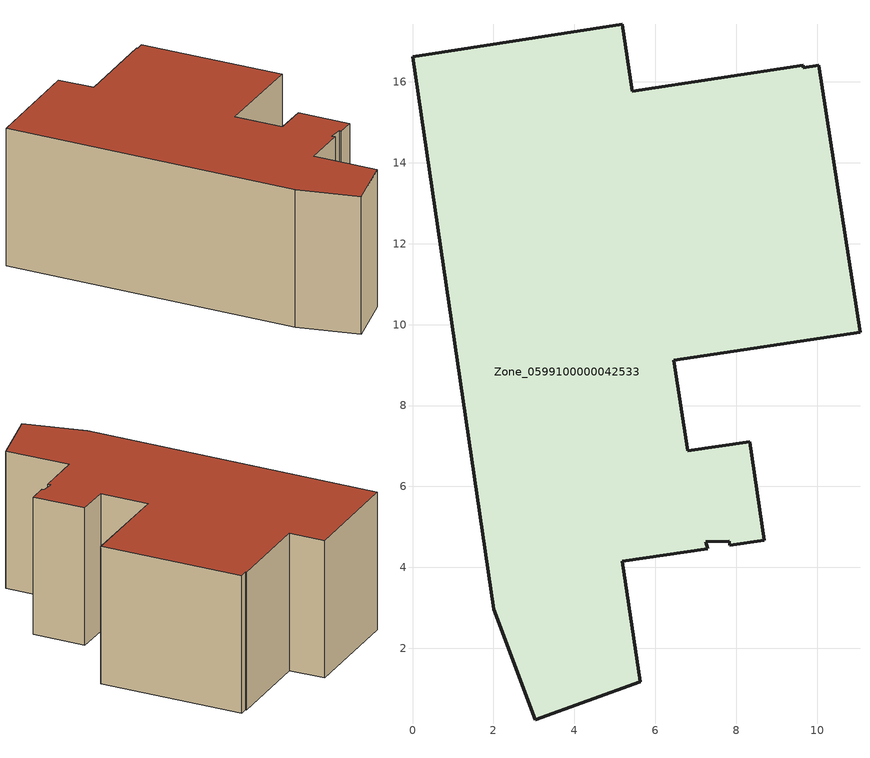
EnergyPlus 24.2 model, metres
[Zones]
Zone_0599100000042533
 floor ground (C_G): 5.63,1.17 3.03,0.23 2.01,2.97 0,16.62 5.18,17.43 5.44,15.76 9.65,16.41 9.66,16.35 10.05,16.42 11.06,9.8 6.46,9.11 6.8,6.88 8.34,7.1 8.7,4.67 7.84,4.54 7.83,4.64 7.24,4.63 7.29,4.46 5.18,4.15 z0
 wall outside (C_F): 9.65,16.41 5.44,15.76 5.18,17.43 0,16.62 2.01,2.97 3.03,0.23 5.63,1.17 5.18,4.15 7.29,4.46 7.24,4.63 7.83,4.64 7.84,4.54 8.7,4.67 8.34,7.1 6.8,6.88 6.46,9.11 11.06,9.8 10.05,16.42 9.66,16.35 9.65,16.41 z0:6.57
 roof outside (C_R): 3.03,0.23 5.63,1.17 5.18,4.15 7.29,4.46 7.24,4.63 7.83,4.64 7.84,4.54 8.7,4.67 8.34,7.1 6.8,6.88 6.46,9.11 11.06,9.8 10.05,16.42 9.66,16.35 9.65,16.41 5.44,15.76 5.18,17.43 0,16.62 2.01,2.97 z6.57
[BUILDING]
Pand.0599100000042533: North Axis=0; Terrain=City; Loads Convergence Tolerance Value=0.04; Temperature Convergence Tolerance Value=0.4; Solar Distribution=FullExterior; Maximum Number of Warmup Days=25; Minimum Number of Warmup Days=1
[Site:Location]
Rotterdam.The.Hague.AP_ZH_NLD Design_Conditions: Latitude=51.96; Longitude=4.45; Time Zone=1; Elevation=-4.5
[SITE:GROUNDTEMPERATURE:BUILDINGSURFACE]
18, 18, 18, 18, 18, 18, 18, 18, 18, 18, 18, 18
[MATERIAL] Thermal Absorptance=0.9; Solar Absorptance=0.7; Visible Absorptance=0.7
Name | Roughness | Thickness | Conductivity | Density | Specific Heat
G.D.1992-2005 | MediumSmooth | 0.15 | 0.06 | 540 | 1210
F.D.1992-2005 | Rough | 0.3 | 0.12 | 1920 | 840
R.D.1992-2005 | MediumRough | 0.2 | 0.08 | 1500 | 1000
[CONSTRUCTION]
C_G: G.D.1992-2005
C_F: F.D.1992-2005
C_R: R.D.1992-2005
[ZONE]
Zone_0599100000042533: Type=1; Multiplier=1; Ceiling Height=Autocalculate; Volume=Autocalculate; Floor Area=autocalculate; Part of Total Floor Area=Yes
[ZONEINFILTRATION:DESIGNFLOWRATE]
Infil_Zone_0599100000042533: Zone or ZoneList or Space or SpaceList=Zone_0599100000042533; Schedule=AlwaysOn; Design Flow Rate Calculation Method=Flow/Area; Flow Rate per Floor Area=0.0021; Constant Term Coefficient=1; Temperature Term Coefficient=0; Velocity Term Coefficient=0; Velocity Squared Term Coefficient=0
[HVACTEMPLATE:ZONE:IDEALLOADSAIRSYSTEM]
Zone_0599100000042533: Maximum Heating Supply Air Temperature=50; Minimum Cooling Supply Air Temperature=13; Maximum Heating Supply Air Humidity Ratio=0.0156; Minimum Cooling Supply Air Humidity Ratio=0.0077; Heating Limit=NoLimit; Cooling Limit=NoLimit; Dehumidification Control Type=ConstantSensibleHeatRatio; Cooling Sensible Heat Ratio=0.7; Dehumidification Setpoint=60; Humidification Control Type=None; Humidification Setpoint=30; Outdoor Air Method=None; Outdoor Air Flow Rate per Person=0.00944; Outdoor Air Flow Rate per Zone Floor Area=0; Outdoor Air Flow Rate per Zone=0; Demand Controlled Ventilation Type=None; Outdoor Air Economizer Type=NoEconomizer; Heat Recovery Type=None; Sensible Heat Recovery Effectiveness=0.7; Latent Heat Recovery Effectiveness=0.65
[ZONECONTROL:THERMOSTAT]
ThermostatControl_Zone_0599100000042533: Zone or ZoneList=Zone_0599100000042533; Control Type Schedule=DualSetpointControlType; Control 1=Thermostat_Zone_0599100000042533; Temperature Difference Between Cutout And Setpoint=0
[THERMOSTATSETPOINT:DUALSETPOINT]
Thermostat_Zone_0599100000042533: Heating Setpoint Temperature Schedule=HeatingSetpoint_Zone_0599100000042533; Cooling Setpoint Temperature Schedule=CoolingSetpoint_Zone_0599100000042533
[SCHEDULE:COMPACT]
HeatingSetpoint_Zone_0599100000042533: Through: 12/31, For: AllDays, Until: 24:00, 21
CoolingSetpoint_Zone_0599100000042533: Through: 12/31, For: AllDays, Until: 24:00, 24
DualSetpointControlType: Through: 12/31, For: AllDays, Until: 24:00, 4
AlwaysOn: Through: 12/31, For: AllDays, Until: 24:00, 1
